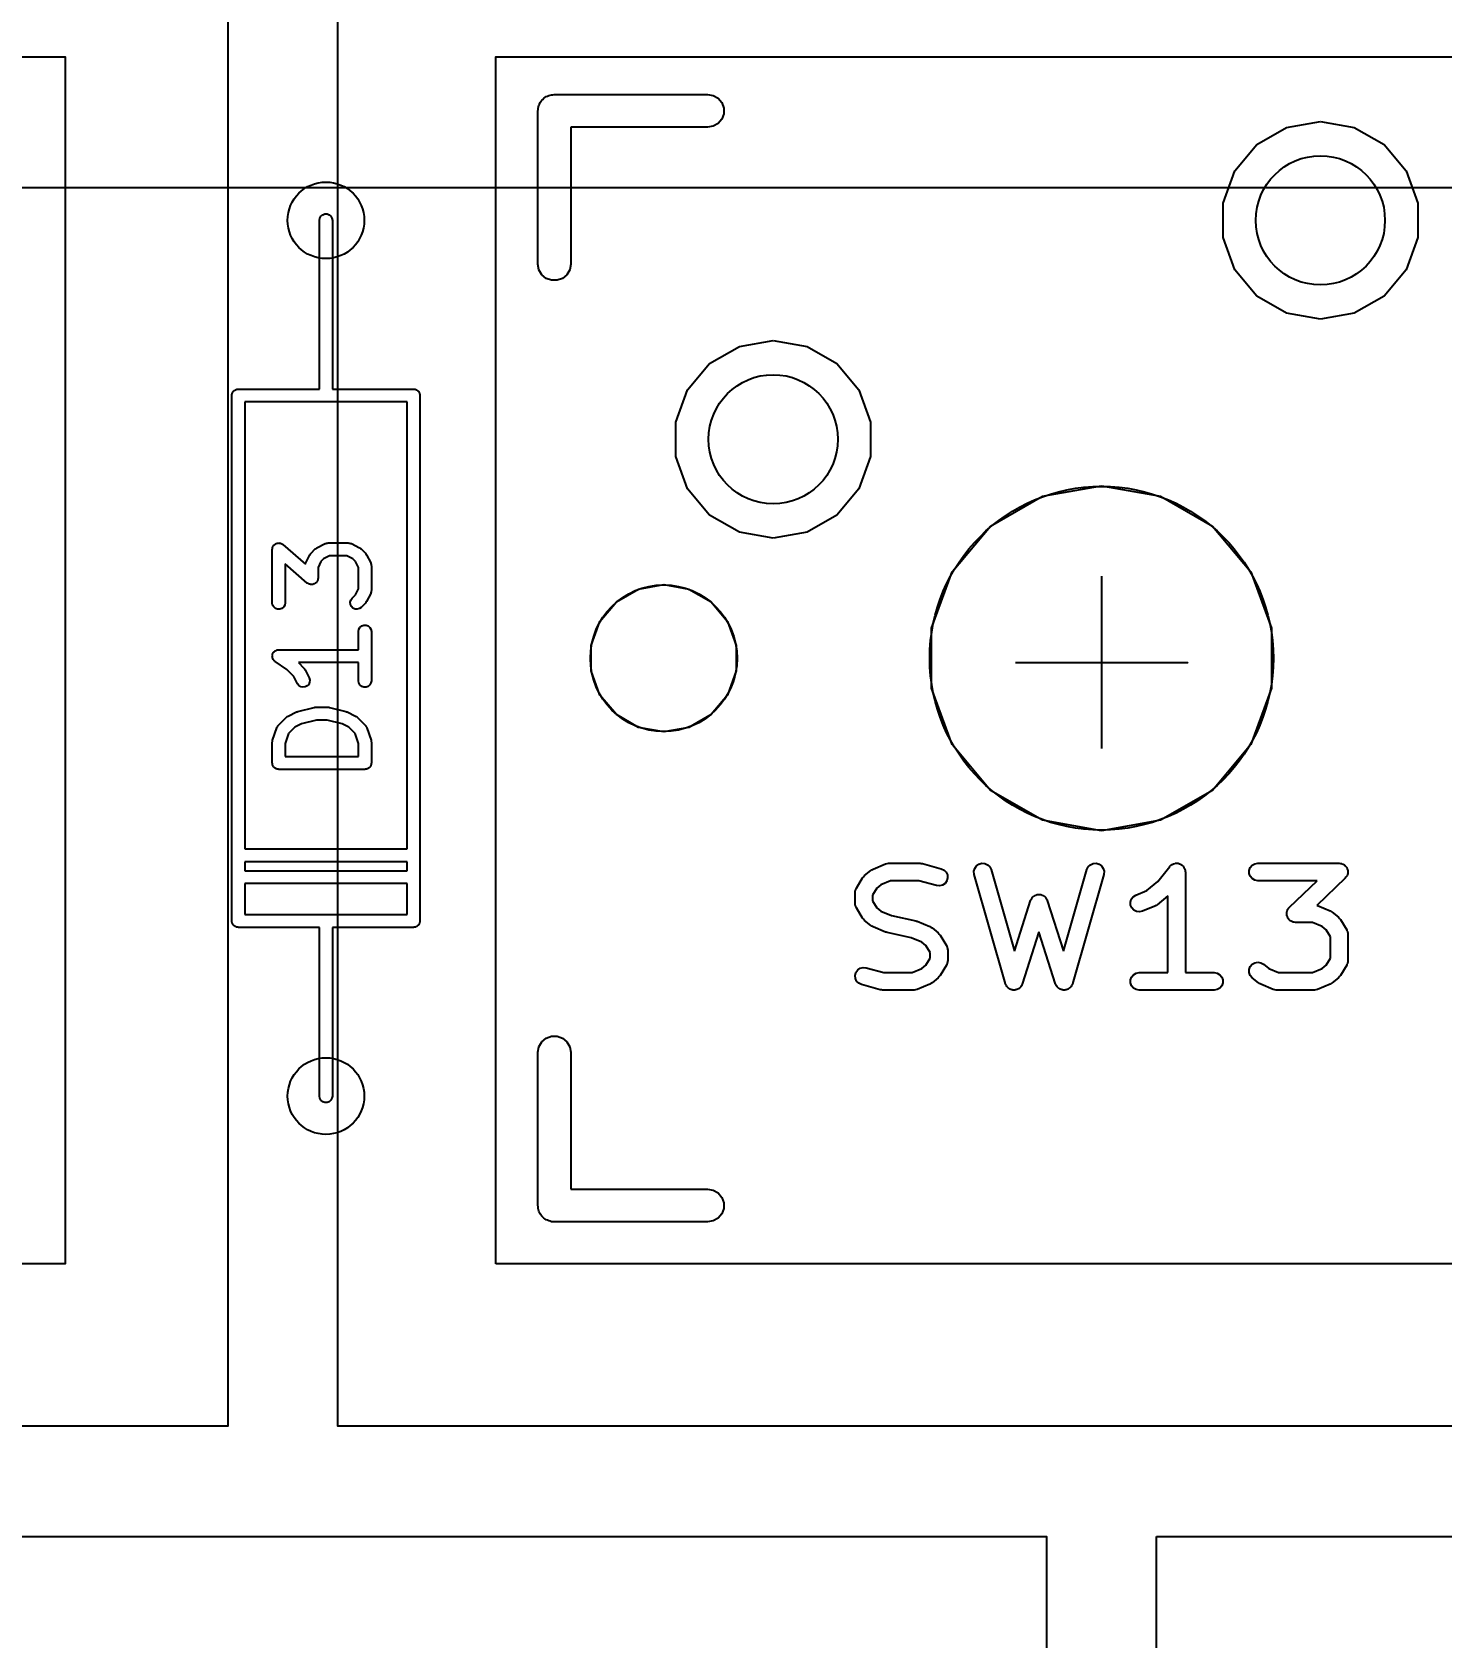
# Model space of a CAD drawing. Header units: millimetres. Extents: x 71 to 299, y 93 to 256.
# Drawn here: x 149.79 to 166.15, y 185.42 to 204.05 of the extents above; entities that cross this region are included whole.
import ezdxf

# ---------------------------------------------------------------- set-up
doc = ezdxf.new("R2010")
doc.units = ezdxf.units.MM
for name, color, linetype in [('BLACK', 7, 'Continuous'), ('PCB', 4, 'Continuous'), ('PCB_参照', 4, 'Continuous'), ('プレート', 6, 'Continuous'), ('物理キー', 7, 'Continuous')]:
    doc.layers.add(name, color=color, linetype=linetype)
doc.layers.add('寸法', color=7, linetype='Continuous', true_color=0xffbdf8)
doc.layers.add('補助線', color=4, linetype='Continuous', transparency=0.6)
doc.styles.get("Standard").update_dxf_attribs({"font": 'arial.ttf', "height": 0.138})
doc.dimstyles.new('JIS-1', dxfattribs={"dimtxt": 2.5, "dimasz": 2.5, "dimexe": 1.25, "dimexo": 0.625, "dimtad": 1, "dimtxsty": 'Standard', "dimblk": 'OPEN', "dimcen": 2.5, "dimadec": 0, "dimazin": 0, "dimtfac": 1, "dimtmove": 0, "dimatfit": 3, "dimldrblk": 'OPEN', "dimfxl": 1, "dimarcsym": 0})

# ---------------------------------------------------------------- blocks, each defined once
blk = doc.blocks.new('PCB詳細')
at = {"layer": 'BLACK'}
for p, q in [((91.6013, -53.4681), (91.6169, -53.4624)), ((91.6169, -53.4624), (91.6336, -53.4624)), ((91.6336, -53.4624), (91.65, -53.4595)), ((91.65, -53.4595), (93.428, -53.4595)), ((93.428, -53.4595), (93.4932, -53.471)), ((91.4595, -53.65), (91.4624, -53.6336)), ((91.4595, -55.428), (91.4595, -53.65)), ((91.4624, -53.6169), (91.4681, -53.6013)), ((91.4624, -53.6336), (91.4624, -53.6169)), ((91.4681, -53.6013), (91.471, -53.5848)), ((91.471, -53.5848), (91.4793, -53.5704)), ((91.4793, -53.5704), (91.485, -53.5547)), ((91.485, -53.5547), (91.4957, -53.542)), ((91.4957, -53.542), (91.5041, -53.5275)), ((91.5041, -53.5275), (91.5168, -53.5168)), ((91.5168, -53.5168), (91.5275, -53.5041)), ((91.5275, -53.5041), (91.542, -53.4957)), ((91.542, -53.4957), (91.5547, -53.485)), ((91.5547, -53.485), (91.5704, -53.4793)), ((91.5704, -53.4793), (91.5848, -53.471)), ((91.5848, -53.471), (91.6013, -53.4681)), ((93.4932, -53.471), (93.5505, -53.5041)), ((93.5505, -53.5041), (93.593, -53.5547)), ((93.593, -53.5547), (93.6156, -53.6169)), ((93.6156, -53.6169), (93.6156, -53.6831)), ((93.4932, -53.829), (93.428, -53.8405)), ((93.5505, -53.7959), (93.4932, -53.829)), ((93.593, -53.7452), (93.5505, -53.7959)), ((93.6156, -53.6831), (93.593, -53.7452)), ((100.148, -53.8418), (100.54, -53.7726)), ((100.54, -53.7726), (100.932, -53.8418)), ((93.428, -53.8405), (91.8405, -53.8405)), ((91.8405, -53.8405), (91.8405, -55.428)), ((99.8025, -54.0411), (100.148, -53.8418)), ((100.932, -53.8418), (101.278, -54.0411)), ((99.5464, -54.3463), (99.8025, -54.0411)), ((101.278, -54.0411), (101.534, -54.3463)), ((99.4101, -54.7208), (99.5464, -54.3463)), ((101.534, -54.3463), (101.67, -54.7208)), ((99.4101, -55.1192), (99.4101, -54.7208)), ((101.67, -54.7208), (101.67, -55.1192)), ((88.925, -54.92), (88.9295, -54.8943)), ((88.925, -56.19), (88.925, -54.92)), ((88.9295, -54.8943), (88.9425, -54.8718)), ((88.9425, -54.8718), (88.9625, -54.855)), ((88.9625, -54.855), (88.987, -54.8461)), ((88.987, -54.8461), (89.013, -54.8461)), ((89.013, -54.8461), (89.0375, -54.855)), ((89.0375, -54.855), (89.0575, -54.8718)), ((89.0575, -54.8718), (89.0705, -54.8943)), ((89.0705, -54.8943), (89.075, -54.92)), ((89.075, -54.92), (89.075, -56.19)), ((99.5464, -55.4937), (99.4101, -55.1192)), ((101.67, -55.1192), (101.534, -55.4937)), ((91.471, -55.4932), (91.4595, -55.428)), ((91.5041, -55.5505), (91.471, -55.4932)), ((91.829, -55.4932), (91.7959, -55.5505)), ((91.8405, -55.428), (91.829, -55.4932)), ((99.8025, -55.7989), (99.5464, -55.4937)), ((101.534, -55.4937), (101.278, -55.7989)), ((91.5547, -55.593), (91.5041, -55.5505)), ((91.6169, -55.6156), (91.5547, -55.593)), ((91.6831, -55.6156), (91.6169, -55.6156)), ((91.7452, -55.593), (91.6831, -55.6156)), ((91.7959, -55.5505), (91.7452, -55.593)), ((100.148, -55.9982), (99.8025, -55.7989)), ((101.278, -55.7989), (100.932, -55.9982)), ((100.54, -56.0674), (100.148, -55.9982)), ((100.932, -55.9982), (100.54, -56.0674)), ((88.925, -56.877), (88.925, -56.19)), ((89.075, -56.19), (89.075, -56.877)), ((93.4525, -56.5811), (93.7976, -56.3818)), ((93.7976, -56.3818), (94.19, -56.3126)), ((94.19, -56.3126), (94.5824, -56.3818)), ((94.5824, -56.3818), (94.9275, -56.5811)), ((93.1964, -56.8863), (93.4525, -56.5811)), ((94.9275, -56.5811), (95.1836, -56.8863)), ((87.909, -56.952), (87.9101, -56.9455)), ((87.909, -63.048), (87.909, -56.952)), ((87.9101, -56.939), (87.9124, -56.9328)), ((87.9101, -56.9455), (87.9101, -56.939)), ((87.9124, -56.9328), (87.9135, -56.9263)), ((87.9135, -56.9263), (87.9168, -56.9207)), ((87.9168, -56.9207), (87.919, -56.9145)), ((87.919, -56.9145), (87.9233, -56.9095)), ((87.9233, -56.9095), (87.9265, -56.9038)), ((87.9265, -56.9038), (87.9316, -56.8996)), ((87.9316, -56.8996), (87.9358, -56.8945)), ((87.9358, -56.8945), (87.9415, -56.8913)), ((87.9415, -56.8913), (87.9465, -56.887)), ((87.9465, -56.887), (87.9527, -56.8848)), ((87.9527, -56.8848), (87.9583, -56.8815)), ((87.9583, -56.8815), (87.9648, -56.8804)), ((87.9648, -56.8804), (87.971, -56.8781)), ((87.971, -56.8781), (87.9775, -56.8781)), ((87.9775, -56.8781), (87.984, -56.877)), ((87.984, -56.877), (88.925, -56.877)), ((89.075, -56.877), (90.016, -56.877)), ((90.016, -56.877), (90.0225, -56.8781)), ((90.0225, -56.8781), (90.029, -56.8781)), ((90.029, -56.8781), (90.0352, -56.8804)), ((90.0352, -56.8804), (90.0417, -56.8815)), ((90.0417, -56.8815), (90.0473, -56.8848)), ((90.0473, -56.8848), (90.0535, -56.887)), ((90.0535, -56.887), (90.0585, -56.8913)), ((90.0585, -56.8913), (90.0642, -56.8945)), ((90.0642, -56.8945), (90.0684, -56.8996)), ((90.0684, -56.8996), (90.0735, -56.9038)), ((90.0735, -56.9038), (90.0767, -56.9095)), ((90.0767, -56.9095), (90.081, -56.9145)), ((90.081, -56.9145), (90.0832, -56.9207)), ((90.0832, -56.9207), (90.0865, -56.9263)), ((90.0865, -56.9263), (90.0876, -56.9328)), ((90.0876, -56.9328), (90.0899, -56.939)), ((90.0899, -56.939), (90.0899, -56.9455)), ((90.0899, -56.9455), (90.091, -56.952)), ((90.091, -56.952), (90.091, -63.048)), ((93.0601, -57.2608), (93.1964, -56.8863)), ((95.1836, -56.8863), (95.3199, -57.2608)), ((89, -57.027), (88.059, -57.027)), ((88.059, -57.027), (88.059, -62.211)), ((89.941, -57.027), (89, -57.027)), ((89.941, -62.211), (89.941, -57.027)), ((93.0601, -57.6592), (93.0601, -57.2608)), ((95.3199, -57.2608), (95.3199, -57.6592)), ((93.1964, -58.0337), (93.0601, -57.6592)), ((95.3199, -57.6592), (95.1836, -58.0337)), ((93.4525, -58.3389), (93.1964, -58.0337)), ((95.1836, -58.0337), (94.9275, -58.3389)), ((96.7134, -58.4667), (97.3154, -58.1192)), ((97.3154, -58.1192), (98, -57.9985)), ((98, -57.9985), (98.6846, -58.1192)), ((98.6846, -58.1192), (99.2865, -58.4667)), ((93.7976, -58.5382), (93.4525, -58.3389)), ((94.9275, -58.3389), (94.5824, -58.5382)), ((96.2666, -58.9992), (96.7134, -58.4667)), ((99.2865, -58.4667), (99.7334, -58.9992)), ((88.4005, -58.6852), (88.4054, -58.6797)), ((88.4054, -58.6797), (88.4104, -58.6769)), ((88.4104, -58.6769), (88.4149, -58.6731)), ((88.4149, -58.6731), (88.4218, -58.6706)), ((88.4218, -58.6706), (88.4282, -58.6671)), ((88.4282, -58.6671), (88.4339, -58.6662)), ((88.4339, -58.6662), (88.4394, -58.6642)), ((88.4394, -58.6642), (88.4467, -58.6642)), ((88.4467, -58.6642), (88.4539, -58.6631)), ((88.4539, -58.6631), (88.4596, -58.6642)), ((88.4596, -58.6642), (88.4654, -58.6642)), ((88.4654, -58.6642), (88.4723, -58.6667)), ((88.4723, -58.6667), (88.4795, -58.6682)), ((88.4795, -58.6682), (88.4844, -58.6712)), ((88.4844, -58.6712), (88.4899, -58.6731)), ((88.4899, -58.6731), (88.4955, -58.6779)), ((88.4955, -58.6779), (88.5018, -58.6817)), ((88.5018, -58.6817), (88.7618, -58.9091)), ((88.895, -58.7186), (88.9903, -58.671)), ((88.9903, -58.671), (88.9944, -58.6698)), ((88.9944, -58.6698), (88.9982, -58.6676)), ((88.9982, -58.6676), (89.0068, -58.6661)), ((89.0068, -58.6661), (89.0152, -58.6636)), ((89.0152, -58.6636), (89.0196, -58.6638)), ((89.0196, -58.6638), (89.0238, -58.6631)), ((89.0238, -58.6631), (89.2619, -58.6631)), ((89.2619, -58.6631), (89.2662, -58.6638)), ((89.2662, -58.6638), (89.2705, -58.6636)), ((89.2705, -58.6636), (89.2789, -58.6661)), ((89.2789, -58.6661), (89.2876, -58.6676)), ((89.2876, -58.6676), (89.2913, -58.6698)), ((89.2913, -58.6698), (89.2954, -58.671)), ((89.2954, -58.671), (89.3907, -58.7186)), ((94.19, -58.6074), (93.7976, -58.5382)), ((94.5824, -58.5382), (94.19, -58.6074)), ((88.3774, -58.7381), (88.3787, -58.7309)), ((88.3774, -59.3571), (88.3774, -58.7381)), ((88.3787, -58.7309), (88.3788, -58.7235)), ((88.3788, -58.7235), (88.3809, -58.7181)), ((88.3809, -58.7181), (88.3819, -58.7124)), ((88.3819, -58.7124), (88.3856, -58.7061)), ((88.3856, -58.7061), (88.3882, -58.6993)), ((88.3882, -58.6993), (88.392, -58.6949)), ((88.392, -58.6949), (88.3949, -58.6899)), ((88.3949, -58.6899), (88.4005, -58.6852)), ((88.7663, -58.895), (88.8139, -58.7998)), ((88.8139, -58.7998), (88.821, -58.7901)), ((88.821, -58.7901), (88.8279, -58.7803)), ((88.8279, -58.7803), (88.8755, -58.7327)), ((88.8755, -58.7327), (88.8854, -58.7258)), ((88.8854, -58.7258), (88.895, -58.7186)), ((88.973, -58.8474), (88.9426, -58.8778)), ((89.0415, -58.8131), (88.973, -58.8474)), ((89.2442, -58.8131), (89.0415, -58.8131)), ((89.3127, -58.8474), (89.2442, -58.8131)), ((89.3431, -58.8778), (89.3127, -58.8474)), ((89.3907, -58.7186), (89.4003, -58.7258)), ((89.4003, -58.7258), (89.4102, -58.7327)), ((89.4102, -58.7327), (89.4578, -58.7803)), ((89.4578, -58.7803), (89.4647, -58.7901)), ((89.4647, -58.7901), (89.4718, -58.7998)), ((89.4718, -58.7998), (89.5195, -58.895)), ((88.7839, -59.1279), (88.5274, -58.9034)), ((88.5274, -58.9034), (88.5274, -59.3571)), ((88.7618, -58.9091), (88.7629, -58.9029)), ((88.7629, -58.9029), (88.765, -58.8992)), ((88.765, -58.8992), (88.7663, -58.895)), ((88.9426, -58.8778), (88.9083, -58.9463)), ((88.9083, -58.9463), (88.9083, -59.0714)), ((89.3774, -58.9463), (89.3431, -58.8778)), ((89.3774, -59.1966), (89.3774, -58.9463)), ((89.5195, -58.895), (89.5207, -58.8992)), ((89.5207, -58.8992), (89.5229, -58.9029)), ((89.5229, -58.9029), (89.5244, -58.9116)), ((89.5244, -58.9116), (89.5269, -58.92)), ((89.5269, -58.92), (89.5266, -58.9243)), ((89.5266, -58.9243), (89.5274, -58.9286)), ((89.5274, -58.9286), (89.5274, -59.2143)), ((96.0289, -59.6524), (96.2666, -58.9992)), ((99.7334, -58.9992), (99.9711, -59.6524)), ((88.7902, -59.1317), (88.7839, -59.1279)), ((88.7958, -59.1364), (88.7902, -59.1317)), ((88.8013, -59.1384), (88.7958, -59.1364)), ((88.8062, -59.1414), (88.8013, -59.1384)), ((88.8134, -59.1428), (88.8062, -59.1414)), ((88.8203, -59.1453), (88.8134, -59.1428)), ((88.8261, -59.1453), (88.8203, -59.1453)), ((88.8318, -59.1464), (88.8261, -59.1453)), ((88.839, -59.1453), (88.8318, -59.1464)), ((88.8464, -59.1453), (88.839, -59.1453)), ((88.8518, -59.1433), (88.8464, -59.1453)), ((88.8575, -59.1424), (88.8518, -59.1433)), ((88.8639, -59.1389), (88.8575, -59.1424)), ((88.8708, -59.1364), (88.8639, -59.1389)), ((88.8753, -59.1327), (88.8708, -59.1364)), ((88.8803, -59.1299), (88.8753, -59.1327)), ((88.8852, -59.1243), (88.8803, -59.1299)), ((88.8908, -59.1196), (88.8852, -59.1243)), ((88.8937, -59.1146), (88.8908, -59.1196)), ((88.8975, -59.1103), (88.8937, -59.1146)), ((88.9001, -59.1034), (88.8975, -59.1103)), ((88.9038, -59.0971), (88.9001, -59.1034)), ((88.9048, -59.0914), (88.9038, -59.0971)), ((88.9069, -59.086), (88.9048, -59.0914)), ((88.9071, -59.0786), (88.9069, -59.086)), ((88.9083, -59.0714), (88.9071, -59.0786)), ((89.3431, -59.2651), (89.3774, -59.1966)), ((89.5229, -59.2399), (89.5207, -59.2437)), ((89.5244, -59.2313), (89.5229, -59.2399)), ((89.5269, -59.2229), (89.5244, -59.2313)), ((89.5274, -59.2143), (89.5266, -59.2185)), ((89.5266, -59.2185), (89.5269, -59.2229)), ((92.371, -59.3457), (92.6279, -59.1974)), ((92.6279, -59.1974), (92.92, -59.1458)), ((92.92, -59.1458), (93.2121, -59.1974)), ((93.2121, -59.1974), (93.469, -59.3457)), ((88.3819, -59.3828), (88.3774, -59.3571)), ((88.3949, -59.4054), (88.3819, -59.3828)), ((88.4149, -59.4221), (88.3949, -59.4054)), ((88.4394, -59.431), (88.4149, -59.4221)), ((88.4899, -59.4221), (88.4654, -59.431)), ((88.5098, -59.4054), (88.4899, -59.4221)), ((88.5229, -59.3828), (88.5098, -59.4054)), ((88.5274, -59.3571), (88.5229, -59.3828)), ((89.2824, -59.3506), (89.2892, -59.3254)), ((89.2847, -59.3766), (89.2824, -59.3506)), ((89.2957, -59.4002), (89.2847, -59.3766)), ((89.2892, -59.3254), (89.3041, -59.3041)), ((89.3141, -59.4186), (89.2957, -59.4002)), ((89.3041, -59.3041), (89.3431, -59.2651)), ((89.3377, -59.4296), (89.3141, -59.4186)), ((89.3888, -59.4251), (89.3637, -59.4319)), ((89.4102, -59.4102), (89.3888, -59.4251)), ((89.4578, -59.3626), (89.4102, -59.4102)), ((89.4647, -59.3527), (89.4578, -59.3626)), ((89.4718, -59.3431), (89.4647, -59.3527)), ((89.5195, -59.2478), (89.4718, -59.3431)), ((89.5207, -59.2437), (89.5195, -59.2478)), ((92.1803, -59.5729), (92.371, -59.3457)), ((93.469, -59.3457), (93.6597, -59.5729)), ((88.4654, -59.431), (88.4394, -59.431)), ((89.3637, -59.4319), (89.3377, -59.4296)), ((92.0788, -59.8517), (92.1803, -59.5729)), ((93.6597, -59.5729), (93.7612, -59.8517)), ((89.3774, -59.6905), (89.3819, -59.6648)), ((89.3774, -59.9012), (89.3774, -59.6905)), ((89.3819, -59.6648), (89.3949, -59.6423)), ((89.3949, -59.6423), (89.4149, -59.6255)), ((89.4149, -59.6255), (89.4394, -59.6166)), ((89.4394, -59.6166), (89.4654, -59.6166)), ((89.4654, -59.6166), (89.4899, -59.6255)), ((89.4899, -59.6255), (89.5098, -59.6423)), ((89.5098, -59.6423), (89.5229, -59.6648)), ((89.5229, -59.6648), (89.5274, -59.6905)), ((89.5274, -59.6905), (89.5274, -60.2619)), ((96.0289, -60.3476), (96.0289, -59.6524)), ((99.9711, -59.6524), (99.9711, -60.3476)), ((88.3775, -59.9714), (88.3785, -59.9673)), ((88.3785, -59.9803), (88.3775, -59.9714)), ((88.3785, -59.9632), (88.3816, -59.9548)), ((88.3785, -59.9673), (88.3785, -59.9632)), ((88.3785, -59.9892), (88.3785, -59.9803)), ((88.3816, -59.9548), (88.3837, -59.9461)), ((88.3837, -59.9461), (88.386, -59.9426)), ((88.386, -59.9426), (88.3874, -59.9387)), ((88.3874, -59.9387), (88.3932, -59.9318)), ((88.3932, -59.9318), (88.3981, -59.9244)), ((88.3981, -59.9244), (88.4015, -59.9219)), ((88.4015, -59.9219), (88.4042, -59.9187)), ((88.4042, -59.9187), (88.4119, -59.9143)), ((88.4119, -59.9143), (88.4191, -59.909)), ((88.4191, -59.909), (88.4231, -59.9078)), ((88.4231, -59.9078), (88.4267, -59.9057)), ((88.4267, -59.9057), (88.4355, -59.9042)), ((88.4355, -59.9042), (88.4441, -59.9016)), ((88.4441, -59.9016), (88.4483, -59.9019)), ((88.4483, -59.9019), (88.4524, -59.9012)), ((88.4524, -59.9012), (89.3774, -59.9012)), ((92.0788, -60.1483), (92.0788, -59.8517)), ((93.7612, -59.8517), (93.7612, -60.1483)), ((88.3799, -59.9931), (88.3785, -59.9892)), ((88.3804, -59.9973), (88.3799, -59.9931)), ((88.3844, -60.0053), (88.3804, -59.9973)), ((88.3874, -60.0137), (88.3844, -60.0053)), ((88.3901, -60.0169), (88.3874, -60.0137)), ((88.3919, -60.0206), (88.3901, -60.0169)), ((88.3984, -60.0268), (88.3919, -60.0206)), ((88.4042, -60.0336), (88.3984, -60.0268)), ((88.4078, -60.0357), (88.4042, -60.0336)), ((88.4108, -60.0386), (88.4078, -60.0357)), ((88.5475, -60.1297), (88.4108, -60.0386)), ((88.6288, -60.2111), (88.5475, -60.1297)), ((89.3774, -60.0512), (88.6811, -60.0512)), ((88.6811, -60.0512), (88.7435, -60.1136)), ((88.7435, -60.1136), (88.7504, -60.1235)), ((88.7504, -60.1235), (88.7576, -60.1331)), ((88.7576, -60.1331), (88.8052, -60.2284)), ((89.3774, -60.2619), (89.3774, -60.0512)), ((92.1803, -60.4271), (92.0788, -60.1483)), ((93.7612, -60.1483), (93.6597, -60.4271)), ((88.671, -60.2954), (88.6288, -60.2111)), ((88.6865, -60.3164), (88.671, -60.2954)), ((88.7083, -60.3307), (88.6865, -60.3164)), ((88.7336, -60.3368), (88.7083, -60.3307)), ((88.7595, -60.3338), (88.7336, -60.3368)), ((88.7828, -60.3221), (88.7595, -60.3338)), ((88.8007, -60.3032), (88.7828, -60.3221)), ((88.811, -60.2793), (88.8007, -60.3032)), ((88.8052, -60.2284), (88.8126, -60.2533)), ((88.8126, -60.2533), (88.811, -60.2793)), ((89.3819, -60.2876), (89.3774, -60.2619)), ((89.3949, -60.3101), (89.3819, -60.2876)), ((89.4149, -60.3269), (89.3949, -60.3101)), ((89.4394, -60.3358), (89.4149, -60.3269)), ((89.4654, -60.3358), (89.4394, -60.3358)), ((89.4899, -60.3269), (89.4654, -60.3358)), ((89.5098, -60.3101), (89.4899, -60.3269)), ((89.5229, -60.2876), (89.5098, -60.3101)), ((89.5274, -60.2619), (89.5229, -60.2876)), ((96.2666, -61.0008), (96.0289, -60.3476)), ((99.9711, -60.3476), (99.7334, -61.0008)), ((92.371, -60.6543), (92.1803, -60.4271)), ((93.6597, -60.4271), (93.469, -60.6543)), ((88.447, -60.7803), (88.5422, -60.6851)), ((88.5422, -60.6851), (88.552, -60.6782)), ((88.552, -60.6782), (88.5617, -60.671)), ((88.5617, -60.671), (88.6569, -60.6234)), ((88.6569, -60.6234), (88.6648, -60.6211)), ((88.6648, -60.6211), (88.6723, -60.6177)), ((88.6723, -60.6177), (88.8628, -60.5701)), ((88.8902, -60.7179), (88.7167, -60.7612)), ((88.8628, -60.5701), (88.8719, -60.5694)), ((88.8719, -60.5694), (88.881, -60.5679)), ((88.881, -60.5679), (89.0238, -60.5679)), ((89.0146, -60.7179), (88.8902, -60.7179)), ((89.1881, -60.7612), (89.0146, -60.7179)), ((89.0238, -60.5679), (89.0328, -60.5694)), ((89.0328, -60.5694), (89.042, -60.5701)), ((89.042, -60.5701), (89.2325, -60.6177)), ((89.2325, -60.6177), (89.24, -60.6211)), ((89.24, -60.6211), (89.2478, -60.6234)), ((89.2478, -60.6234), (89.3431, -60.671)), ((89.3431, -60.671), (89.3527, -60.6782)), ((89.3527, -60.6782), (89.3626, -60.6851)), ((89.3626, -60.6851), (89.4578, -60.7803)), ((92.6279, -60.8026), (92.371, -60.6543)), ((93.469, -60.6543), (93.2121, -60.8026)), ((88.3812, -60.9525), (88.4288, -60.8096)), ((88.4288, -60.8096), (88.4309, -60.8058)), ((88.4309, -60.8058), (88.432, -60.8016)), ((88.432, -60.8016), (88.4371, -60.7944)), ((88.4371, -60.7944), (88.4413, -60.7867)), ((88.4413, -60.7867), (88.4445, -60.7838)), ((88.4445, -60.7838), (88.447, -60.7803)), ((88.5656, -60.8738), (88.5274, -60.9884)), ((88.6397, -60.7997), (88.5656, -60.8738)), ((88.7167, -60.7612), (88.6397, -60.7997)), ((89.2651, -60.7997), (89.1881, -60.7612)), ((89.3392, -60.8738), (89.2651, -60.7997)), ((89.3774, -60.9884), (89.3392, -60.8738)), ((89.4578, -60.7803), (89.4603, -60.7838)), ((89.4603, -60.7838), (89.4635, -60.7867)), ((89.4635, -60.7867), (89.4677, -60.7944)), ((89.4677, -60.7944), (89.4727, -60.8016)), ((89.4727, -60.8016), (89.4739, -60.8058)), ((89.4739, -60.8058), (89.4759, -60.8096)), ((89.4759, -60.8096), (89.5235, -60.9525)), ((92.92, -60.8541), (92.6279, -60.8026)), ((93.2121, -60.8026), (92.92, -60.8541)), ((88.3774, -60.9762), (88.3795, -60.9643)), ((88.3774, -61.2143), (88.3774, -60.9762)), ((88.3795, -60.9643), (88.3812, -60.9525)), ((88.5274, -60.9884), (88.5274, -61.1393)), ((89.3774, -61.1393), (89.3774, -60.9884)), ((89.5235, -60.9525), (89.5253, -60.9643)), ((89.5253, -60.9643), (89.5274, -60.9762)), ((89.5274, -60.9762), (89.5274, -61.2143)), ((96.7134, -61.5332), (96.2666, -61.0008)), ((99.7334, -61.0008), (99.2865, -61.5332)), ((88.3785, -61.2207), (88.3774, -61.2143)), ((88.3785, -61.2273), (88.3785, -61.2207)), ((88.3808, -61.2335), (88.3785, -61.2273)), ((88.3819, -61.2399), (88.3808, -61.2335)), ((88.3852, -61.2456), (88.3819, -61.2399)), ((88.3874, -61.2518), (88.3852, -61.2456)), ((88.3916, -61.2568), (88.3874, -61.2518)), ((88.3949, -61.2625), (88.3916, -61.2568)), ((88.4, -61.2667), (88.3949, -61.2625)), ((88.4042, -61.2717), (88.4, -61.2667)), ((88.4099, -61.275), (88.4042, -61.2717)), ((88.4149, -61.2792), (88.4099, -61.275)), ((88.421, -61.2815), (88.4149, -61.2792)), ((88.4267, -61.2848), (88.421, -61.2815)), ((88.4332, -61.2859), (88.4267, -61.2848)), ((88.4394, -61.2881), (88.4332, -61.2859)), ((88.4459, -61.2881), (88.4394, -61.2881)), ((88.4524, -61.2893), (88.4459, -61.2881)), ((89.4524, -61.2893), (88.4524, -61.2893)), ((88.5274, -61.1393), (89.3774, -61.1393)), ((89.4588, -61.2881), (89.4524, -61.2893)), ((89.4654, -61.2881), (89.4588, -61.2881)), ((89.4716, -61.2859), (89.4654, -61.2881)), ((89.478, -61.2848), (89.4716, -61.2859)), ((89.4837, -61.2815), (89.478, -61.2848)), ((89.4899, -61.2792), (89.4837, -61.2815)), ((89.4949, -61.275), (89.4899, -61.2792)), ((89.5006, -61.2717), (89.4949, -61.275)), ((89.5048, -61.2667), (89.5006, -61.2717)), ((89.5098, -61.2625), (89.5048, -61.2667)), ((89.5131, -61.2568), (89.5098, -61.2625)), ((89.5173, -61.2518), (89.5131, -61.2568)), ((89.5196, -61.2456), (89.5173, -61.2518)), ((89.5229, -61.2399), (89.5196, -61.2456)), ((89.524, -61.2335), (89.5229, -61.2399)), ((89.5262, -61.2273), (89.524, -61.2335)), ((89.5274, -61.2143), (89.5262, -61.2207)), ((89.5262, -61.2207), (89.5262, -61.2273)), ((97.3154, -61.8808), (96.7134, -61.5332)), ((99.2865, -61.5332), (98.6846, -61.8808)), ((98, -62.0015), (97.3154, -61.8808)), ((98.6846, -61.8808), (98, -62.0015)), ((88.059, -62.211), (89.941, -62.211)), ((88.059, -62.361), (88.059, -62.465)), ((89.941, -62.361), (88.059, -62.361)), ((89.941, -62.465), (89.941, -62.361)), ((95.3484, -62.4462), (95.4935, -62.3857)), ((95.4935, -62.3857), (95.4958, -62.3852)), ((95.4958, -62.3852), (95.4978, -62.3841)), ((95.4978, -62.3841), (95.5129, -62.3814)), ((95.5129, -62.3814), (95.5279, -62.378)), ((95.5279, -62.378), (95.5303, -62.3783)), ((95.5303, -62.3783), (95.5326, -62.3779)), ((95.5326, -62.3779), (95.8954, -62.3779)), ((95.8954, -62.3779), (95.909, -62.3803)), ((95.909, -62.3803), (95.9226, -62.3816)), ((95.9226, -62.3816), (96.1403, -62.4421)), ((96.5481, -62.4089), (96.5767, -62.3882)), ((96.5767, -62.3882), (96.6106, -62.3785)), ((96.6106, -62.3785), (96.6458, -62.381)), ((96.6458, -62.381), (96.678, -62.3953)), ((96.678, -62.3953), (96.7034, -62.4199)), ((97.8452, -62.4199), (97.8705, -62.3953)), ((97.8705, -62.3953), (97.9028, -62.381)), ((97.9028, -62.381), (97.938, -62.3785)), ((97.938, -62.3785), (97.9719, -62.3882)), ((97.9719, -62.3882), (98.0004, -62.4089)), ((98.793, -62.4142), (98.8056, -62.4036)), ((98.8056, -62.4036), (98.818, -62.3927)), ((98.818, -62.3927), (98.8191, -62.3923)), ((98.8191, -62.3923), (98.8201, -62.3915)), ((98.8201, -62.3915), (98.8355, -62.3859)), ((98.8355, -62.3859), (98.8509, -62.3799)), ((98.8509, -62.3799), (98.8521, -62.3799)), ((98.8521, -62.3799), (98.8532, -62.3795)), ((98.8532, -62.3795), (98.8696, -62.3795)), ((98.8696, -62.3795), (98.8862, -62.3791)), ((98.8862, -62.3791), (98.8873, -62.3795)), ((98.8873, -62.3795), (98.8885, -62.3795)), ((98.8885, -62.3795), (98.904, -62.3851)), ((98.904, -62.3851), (98.9196, -62.3904)), ((98.9196, -62.3904), (98.9205, -62.3911)), ((98.9205, -62.3911), (98.9217, -62.3915)), ((98.9217, -62.3915), (98.9343, -62.4021)), ((98.9343, -62.4021), (98.9471, -62.4124)), ((99.7263, -62.4287), (99.749, -62.4017)), ((99.749, -62.4017), (99.7795, -62.3841)), ((99.7795, -62.3841), (99.8143, -62.3779)), ((99.8143, -62.3779), (100.758, -62.3779)), ((100.758, -62.3779), (100.772, -62.3804)), ((100.772, -62.3804), (100.786, -62.3821)), ((100.786, -62.3821), (100.789, -62.3835)), ((100.789, -62.3835), (100.792, -62.3841)), ((100.792, -62.3841), (100.805, -62.3913)), ((100.805, -62.3913), (100.818, -62.3977)), ((100.818, -62.3977), (100.82, -62.4001)), ((100.82, -62.4001), (100.823, -62.4017)), ((100.823, -62.4017), (100.832, -62.4128)), ((88.059, -62.465), (89.941, -62.465)), ((95.1552, -62.6692), (95.2277, -62.5482)), ((95.2277, -62.5482), (95.2388, -62.5354)), ((95.2388, -62.5354), (95.2498, -62.5224)), ((95.2498, -62.5224), (95.3224, -62.4619)), ((95.3224, -62.4619), (95.3356, -62.4544)), ((95.3356, -62.4544), (95.3484, -62.4462)), ((95.5529, -62.5811), (95.4407, -62.6279)), ((95.8816, -62.5811), (95.5529, -62.5811)), ((96.0859, -62.6379), (95.8816, -62.5811)), ((96.1403, -62.4421), (96.1722, -62.4573)), ((96.1722, -62.4573), (96.1969, -62.4825)), ((96.2048, -62.5838), (96.1843, -62.6125)), ((96.1969, -62.4825), (96.2115, -62.5146)), ((96.2143, -62.5498), (96.2048, -62.5838)), ((96.2115, -62.5146), (96.2143, -62.5498)), ((96.5198, -62.4723), (96.5284, -62.4381)), ((96.5235, -62.5074), (96.5198, -62.4723)), ((96.8863, -63.7774), (96.5235, -62.5074)), ((96.5284, -62.4381), (96.5481, -62.4089)), ((96.7034, -62.4199), (96.7188, -62.4516)), ((96.7188, -62.4516), (96.9895, -63.399)), ((97.5591, -63.399), (97.8297, -62.4516)), ((98.0251, -62.5074), (97.6623, -63.7774)), ((97.8297, -62.4516), (97.8452, -62.4199)), ((98.0004, -62.4089), (98.0202, -62.4381)), ((98.0202, -62.4381), (98.0288, -62.4723)), ((98.0288, -62.4723), (98.0251, -62.5074)), ((98.5273, -62.694), (98.6528, -62.5895)), ((98.6528, -62.5895), (98.7915, -62.4161)), ((98.7915, -62.4161), (98.7924, -62.4153)), ((98.7924, -62.4153), (98.793, -62.4142)), ((98.9471, -62.4124), (98.9478, -62.4134)), ((98.9478, -62.4134), (98.9487, -62.4142)), ((98.9487, -62.4142), (98.9569, -62.4285)), ((98.9569, -62.4285), (98.9655, -62.4426)), ((98.9655, -62.4426), (98.9657, -62.4437)), ((98.9657, -62.4437), (98.9663, -62.4448)), ((98.9663, -62.4448), (98.9692, -62.461)), ((98.9692, -62.461), (98.9724, -62.4771)), ((98.9724, -62.4771), (98.9722, -62.4783)), ((98.9722, -62.4783), (98.9725, -62.4795)), ((98.9725, -62.4795), (98.9725, -63.6479)), ((99.7142, -62.4619), (99.7263, -62.4287)), ((99.7142, -62.4972), (99.7142, -62.4619)), ((99.7263, -62.5303), (99.7142, -62.4972)), ((99.749, -62.5574), (99.7263, -62.5303)), ((99.7795, -62.575), (99.749, -62.5574)), ((99.8143, -62.5811), (99.7795, -62.575)), ((100.504, -62.5811), (99.8143, -62.5811)), ((100.18, -62.8898), (100.504, -62.5811)), ((100.828, -62.5531), (100.498, -62.8671)), ((100.836, -62.5414), (100.828, -62.5531)), ((100.832, -62.4128), (100.842, -62.4233)), ((100.846, -62.5303), (100.836, -62.5414)), ((100.842, -62.4233), (100.844, -62.4263)), ((100.844, -62.4263), (100.846, -62.4287)), ((100.846, -62.4287), (100.851, -62.4423)), ((100.847, -62.5273), (100.846, -62.5303)), ((100.849, -62.5247), (100.847, -62.5273)), ((100.853, -62.5108), (100.849, -62.5247)), ((100.851, -62.4423), (100.856, -62.4556)), ((100.858, -62.4972), (100.853, -62.5108)), ((100.856, -62.4556), (100.857, -62.4588)), ((100.857, -62.4588), (100.858, -62.4619)), ((100.858, -62.4619), (100.858, -62.4764)), ((100.858, -62.4764), (100.859, -62.4908)), ((100.859, -62.4908), (100.858, -62.4939)), ((100.858, -62.4939), (100.858, -62.4972)), ((89.941, -62.615), (88.059, -62.615)), ((88.059, -62.615), (88.059, -62.973)), ((89.941, -62.973), (89.941, -62.615)), ((95.1407, -62.7214), (95.1424, -62.7118)), ((95.1407, -62.8424), (95.1407, -62.7214)), ((95.1424, -62.7118), (95.1425, -62.7021)), ((95.1425, -62.7021), (95.1454, -62.6946)), ((95.1454, -62.6946), (95.1468, -62.6867)), ((95.1468, -62.6867), (95.1517, -62.6782)), ((95.1517, -62.6782), (95.1552, -62.6692)), ((95.3931, -62.6675), (95.3439, -62.7496)), ((95.3439, -62.7496), (95.3439, -62.8142)), ((95.4407, -62.6279), (95.3931, -62.6675)), ((96.1211, -62.6413), (96.0859, -62.6379)), ((96.1552, -62.6325), (96.1211, -62.6413)), ((96.1843, -62.6125), (96.1552, -62.6325)), ((97.1876, -62.7923), (97.1939, -62.7802)), ((97.1939, -62.7802), (97.1969, -62.7775)), ((97.1969, -62.7775), (97.1991, -62.7741)), ((97.1991, -62.7741), (97.2099, -62.7657)), ((97.2099, -62.7657), (97.2201, -62.7565)), ((97.2201, -62.7565), (97.2238, -62.7549)), ((97.2238, -62.7549), (97.227, -62.7525)), ((97.227, -62.7525), (97.24, -62.7483)), ((97.24, -62.7483), (97.2527, -62.7431)), ((97.2527, -62.7431), (97.2568, -62.7429)), ((97.2568, -62.7429), (97.2606, -62.7417)), ((97.2606, -62.7417), (97.2743, -62.7422)), ((97.2743, -62.7422), (97.288, -62.7417)), ((97.288, -62.7417), (97.2918, -62.7429)), ((97.2918, -62.7429), (97.2959, -62.7431)), ((97.2959, -62.7431), (97.3085, -62.7483)), ((97.3085, -62.7483), (97.3216, -62.7525)), ((97.3216, -62.7525), (97.3248, -62.7549)), ((97.3248, -62.7549), (97.3285, -62.7565)), ((97.3285, -62.7565), (97.3387, -62.7657)), ((97.3387, -62.7657), (97.3495, -62.7741)), ((97.3495, -62.7741), (97.3516, -62.7775)), ((97.3516, -62.7775), (97.3546, -62.7802)), ((97.3546, -62.7802), (97.361, -62.7923)), ((98.3452, -62.7957), (98.3666, -62.7676)), ((98.3666, -62.7676), (98.3964, -62.7486)), ((98.3964, -62.7486), (98.5273, -62.694)), ((98.7693, -62.7569), (98.6456, -62.86)), ((98.7693, -63.6479), (98.7693, -62.7569)), ((95.1424, -62.852), (95.1407, -62.8424)), ((95.1425, -62.8617), (95.1424, -62.852)), ((95.1454, -62.8692), (95.1425, -62.8617)), ((95.1468, -62.8771), (95.1454, -62.8692)), ((95.1517, -62.8856), (95.1468, -62.8771)), ((95.1552, -62.8947), (95.1517, -62.8856)), ((95.2277, -63.0156), (95.1552, -62.8947)), ((95.3439, -62.8142), (95.3931, -62.8963)), ((95.3931, -62.8963), (95.4407, -62.9359)), ((95.4407, -62.9359), (95.5627, -62.9868)), ((96.9895, -63.399), (97.1775, -62.8114)), ((97.1775, -62.8114), (97.1794, -62.8078)), ((97.1794, -62.8078), (97.1803, -62.8039)), ((97.1803, -62.8039), (97.1876, -62.7923)), ((97.361, -62.7923), (97.3683, -62.8039)), ((97.3683, -62.8039), (97.3692, -62.8078)), ((97.3692, -62.8078), (97.3711, -62.8114)), ((97.3711, -62.8114), (97.5591, -63.399)), ((98.3347, -62.8293), (98.3452, -62.7957)), ((98.3363, -62.8646), (98.3347, -62.8293)), ((98.3499, -62.8971), (98.3363, -62.8646)), ((98.3737, -62.9231), (98.3499, -62.8971)), ((98.4051, -62.9393), (98.3737, -62.9231)), ((98.4401, -62.9439), (98.4051, -62.9393)), ((98.4745, -62.9362), (98.4401, -62.9439)), ((98.6196, -62.8757), (98.4745, -62.9362)), ((98.6324, -62.8675), (98.6196, -62.8757)), ((98.6456, -62.86), (98.6324, -62.8675)), ((100.149, -62.952), (100.15, -62.9489)), ((100.15, -62.9665), (100.149, -62.952)), ((100.15, -62.9457), (100.155, -62.9321)), ((100.15, -62.9489), (100.15, -62.9457)), ((100.15, -62.981), (100.15, -62.9665)), ((100.155, -62.9321), (100.159, -62.9182)), ((100.159, -62.9182), (100.161, -62.9156)), ((100.161, -62.9156), (100.162, -62.9125)), ((100.162, -62.9125), (100.171, -62.9014)), ((100.171, -62.9014), (100.18, -62.8898)), ((100.498, -62.8671), (100.502, -62.8679)), ((100.502, -62.8679), (100.504, -62.869)), ((100.504, -62.869), (100.507, -62.8695)), ((100.507, -62.8695), (100.652, -62.93)), ((100.652, -62.93), (100.664, -62.9382)), ((100.664, -62.9382), (100.678, -62.9458)), ((100.678, -62.9458), (100.75, -63.0062)), ((87.9101, -63.0545), (87.909, -63.048)), ((87.9101, -63.061), (87.9101, -63.0545)), ((87.9124, -63.0672), (87.9101, -63.061)), ((87.9135, -63.0737), (87.9124, -63.0672)), ((87.9168, -63.0793), (87.9135, -63.0737)), ((87.919, -63.0855), (87.9168, -63.0793)), ((87.9233, -63.0905), (87.919, -63.0855)), ((87.9265, -63.0962), (87.9233, -63.0905)), ((87.9316, -63.1004), (87.9265, -63.0962)), ((87.9358, -63.1055), (87.9316, -63.1004)), ((87.9415, -63.1087), (87.9358, -63.1055)), ((87.9465, -63.113), (87.9415, -63.1087)), ((87.9527, -63.1152), (87.9465, -63.113)), ((87.9583, -63.1185), (87.9527, -63.1152)), ((87.9648, -63.1196), (87.9583, -63.1185)), ((87.971, -63.1219), (87.9648, -63.1196)), ((87.9775, -63.1219), (87.971, -63.1219)), ((87.984, -63.123), (87.9775, -63.1219)), ((88.925, -63.123), (87.984, -63.123)), ((88.059, -62.973), (89, -62.973)), ((88.925, -63.81), (88.925, -63.123)), ((89, -62.973), (89.941, -62.973)), ((90.016, -63.123), (89.075, -63.123)), ((89.075, -63.123), (89.075, -63.81)), ((90.0225, -63.1219), (90.016, -63.123)), ((90.029, -63.1219), (90.0225, -63.1219)), ((90.0352, -63.1196), (90.029, -63.1219)), ((90.0417, -63.1185), (90.0352, -63.1196)), ((90.0473, -63.1152), (90.0417, -63.1185)), ((90.0535, -63.113), (90.0473, -63.1152)), ((90.0585, -63.1087), (90.0535, -63.113)), ((90.0642, -63.1055), (90.0585, -63.1087)), ((90.0684, -63.1004), (90.0642, -63.1055)), ((90.0735, -63.0962), (90.0684, -63.1004)), ((90.0767, -63.0905), (90.0735, -63.0962)), ((90.081, -63.0855), (90.0767, -63.0905)), ((90.0832, -63.0793), (90.081, -63.0855)), ((90.0865, -63.0737), (90.0832, -63.0793)), ((90.0876, -63.0672), (90.0865, -63.0737)), ((90.0899, -63.061), (90.0876, -63.0672)), ((90.091, -63.048), (90.0899, -63.0545)), ((90.0899, -63.0545), (90.0899, -63.061)), ((95.2389, -63.0284), (95.2277, -63.0156)), ((95.2498, -63.0414), (95.2389, -63.0284)), ((95.3224, -63.1019), (95.2498, -63.0414)), ((95.3356, -63.1094), (95.3224, -63.1019)), ((95.3484, -63.1176), (95.3356, -63.1094)), ((95.4935, -63.1781), (95.3484, -63.1176)), ((95.5627, -62.9868), (95.8436, -63.0453)), ((95.8436, -63.0453), (95.8525, -63.0489)), ((95.8525, -63.0489), (95.8619, -63.051)), ((95.8619, -63.051), (96.0071, -63.1115)), ((96.0071, -63.1115), (96.0199, -63.1196)), ((96.0199, -63.1196), (96.033, -63.1272)), ((96.033, -63.1272), (96.1056, -63.1877)), ((100.151, -62.984), (100.15, -62.981)), ((100.151, -62.9872), (100.151, -62.984)), ((100.157, -63.0005), (100.151, -62.9872)), ((100.162, -63.0141), (100.157, -63.0005)), ((100.164, -63.0166), (100.162, -63.0141)), ((100.165, -63.0196), (100.164, -63.0166)), ((100.175, -63.0301), (100.165, -63.0196)), ((100.184, -63.0412), (100.175, -63.0301)), ((100.187, -63.0428), (100.184, -63.0412)), ((100.189, -63.0451), (100.187, -63.0428)), ((100.202, -63.0516), (100.189, -63.0451)), ((100.215, -63.0588), (100.202, -63.0516)), ((100.218, -63.0594), (100.215, -63.0588)), ((100.221, -63.0608), (100.218, -63.0594)), ((100.235, -63.0624), (100.221, -63.0608)), ((100.25, -63.0649), (100.235, -63.0624)), ((100.447, -63.0649), (100.25, -63.0649)), ((100.559, -63.1117), (100.447, -63.0649)), ((100.607, -63.1513), (100.559, -63.1117)), ((100.656, -63.2334), (100.607, -63.1513)), ((100.75, -63.0062), (100.761, -63.0192)), ((100.761, -63.0192), (100.772, -63.032)), ((100.772, -63.032), (100.845, -63.153)), ((100.845, -63.153), (100.848, -63.1621)), ((95.5029, -63.1802), (95.4935, -63.1781)), ((95.5118, -63.1837), (95.5029, -63.1802)), ((95.7927, -63.2423), (95.5118, -63.1837)), ((95.9148, -63.2931), (95.7927, -63.2423)), ((95.9623, -63.3327), (95.9148, -63.2931)), ((96.0115, -63.4148), (95.9623, -63.3327)), ((96.1056, -63.1877), (96.1166, -63.2006)), ((96.1166, -63.2006), (96.1277, -63.2134)), ((96.1277, -63.2134), (96.2003, -63.3344)), ((96.2003, -63.3344), (96.2037, -63.3435)), ((97.2743, -63.1757), (97.0808, -63.7805)), ((97.4678, -63.7805), (97.2743, -63.1757)), ((100.656, -63.4795), (100.656, -63.2334)), ((100.848, -63.1621), (100.853, -63.1705)), ((100.853, -63.1705), (100.855, -63.1784)), ((100.855, -63.1784), (100.857, -63.1859)), ((100.857, -63.1859), (100.858, -63.1956)), ((100.858, -63.1956), (100.859, -63.2052)), ((100.859, -63.2052), (100.859, -63.5076)), ((95.9623, -63.5615), (96.0115, -63.4795)), ((96.0115, -63.4795), (96.0115, -63.4148)), ((96.2037, -63.3435), (96.2086, -63.3519)), ((96.2086, -63.3519), (96.21, -63.3598)), ((96.21, -63.3598), (96.2129, -63.3673)), ((96.2129, -63.3673), (96.2131, -63.3771)), ((96.2131, -63.5172), (96.2129, -63.5269)), ((96.2131, -63.3771), (96.2147, -63.3867)), ((96.2147, -63.5076), (96.2131, -63.5172)), ((96.2147, -63.3867), (96.2147, -63.5076)), ((100.607, -63.5615), (100.656, -63.4795)), ((100.858, -63.5172), (100.857, -63.5269)), ((100.859, -63.5076), (100.858, -63.5172)), ((95.1412, -63.6793), (95.1506, -63.6453)), ((95.1439, -63.7144), (95.1412, -63.6793)), ((95.1506, -63.6453), (95.1711, -63.6166)), ((95.1711, -63.6166), (95.2002, -63.5966)), ((95.2002, -63.5966), (95.2344, -63.5878)), ((95.2344, -63.5878), (95.2695, -63.5912)), ((95.2695, -63.5912), (95.4738, -63.6479)), ((95.4738, -63.6479), (95.8025, -63.6479)), ((95.8025, -63.6479), (95.9148, -63.6012)), ((95.9148, -63.6012), (95.9623, -63.5615)), ((96.1056, -63.7066), (96.033, -63.7671)), ((96.1166, -63.6937), (96.1056, -63.7066)), ((96.1277, -63.6808), (96.1166, -63.6937)), ((96.2003, -63.5599), (96.1277, -63.6808)), ((96.2037, -63.5508), (96.2003, -63.5599)), ((96.2086, -63.5424), (96.2037, -63.5508)), ((96.21, -63.5344), (96.2086, -63.5424)), ((96.2129, -63.5269), (96.21, -63.5344)), ((98.3354, -63.7319), (98.3474, -63.6987)), ((98.3474, -63.6987), (98.3701, -63.6717)), ((98.3701, -63.6717), (98.4007, -63.6541)), ((98.4007, -63.6541), (98.4354, -63.6479)), ((98.4354, -63.6479), (98.7693, -63.6479)), ((98.9725, -63.6479), (99.3063, -63.6479)), ((99.3063, -63.6479), (99.341, -63.6541)), ((99.341, -63.6541), (99.3716, -63.6717)), ((99.3716, -63.6717), (99.3943, -63.6987)), ((99.3943, -63.6987), (99.4063, -63.7319)), ((99.7142, -63.6113), (99.7261, -63.5781)), ((99.7143, -63.6466), (99.7142, -63.6113)), ((99.7265, -63.6797), (99.7143, -63.6466)), ((99.7261, -63.5781), (99.7487, -63.551)), ((99.7492, -63.7066), (99.7265, -63.6797)), ((99.7487, -63.551), (99.7792, -63.5332)), ((99.8218, -63.7671), (99.7492, -63.7066)), ((99.7792, -63.5332), (99.8139, -63.527)), ((99.8139, -63.527), (99.8487, -63.533)), ((99.8487, -63.533), (99.8793, -63.5505)), ((99.8793, -63.5505), (99.9401, -63.6012)), ((99.9401, -63.6012), (100.052, -63.6479)), ((100.052, -63.6479), (100.447, -63.6479)), ((100.447, -63.6479), (100.559, -63.6012)), ((100.559, -63.6012), (100.607, -63.5615)), ((100.75, -63.7066), (100.678, -63.7671)), ((100.761, -63.6937), (100.75, -63.7066)), ((100.772, -63.6808), (100.761, -63.6937)), ((100.845, -63.5599), (100.772, -63.6808)), ((100.848, -63.5508), (100.845, -63.5599)), ((100.853, -63.5424), (100.848, -63.5508)), ((100.855, -63.5344), (100.853, -63.5424)), ((100.857, -63.5269), (100.855, -63.5344)), ((88.925, -65.08), (88.925, -63.81)), ((89.075, -63.81), (89.075, -65.08)), ((95.1585, -63.7466), (95.1439, -63.7144)), ((95.1833, -63.7717), (95.1585, -63.7466)), ((95.2151, -63.7869), (95.1833, -63.7717)), ((95.4328, -63.8474), (95.2151, -63.7869)), ((95.4465, -63.8487), (95.4328, -63.8474)), ((95.46, -63.8511), (95.4465, -63.8487)), ((95.8229, -63.8511), (95.46, -63.8511)), ((95.8252, -63.8507), (95.8229, -63.8511)), ((95.8275, -63.851), (95.8252, -63.8507)), ((95.8425, -63.8477), (95.8275, -63.851)), ((95.8576, -63.845), (95.8425, -63.8477)), ((95.8596, -63.8438), (95.8576, -63.845)), ((95.8619, -63.8433), (95.8596, -63.8438)), ((96.0071, -63.7828), (95.8619, -63.8433)), ((96.0199, -63.7746), (96.0071, -63.7828)), ((96.033, -63.7671), (96.0199, -63.7746)), ((96.8888, -63.7825), (96.8863, -63.7774)), ((96.89, -63.788), (96.8888, -63.7825)), ((96.8964, -63.7983), (96.89, -63.788)), ((96.9017, -63.8092), (96.8964, -63.7983)), ((96.9058, -63.8131), (96.9017, -63.8092)), ((96.9088, -63.8178), (96.9058, -63.8131)), ((96.9184, -63.8253), (96.9088, -63.8178)), ((96.9271, -63.8337), (96.9184, -63.8253)), ((96.9322, -63.836), (96.9271, -63.8337)), ((96.9367, -63.8394), (96.9322, -63.836)), ((96.9483, -63.8431), (96.9367, -63.8394)), ((96.9593, -63.8481), (96.9483, -63.8431)), ((96.9649, -63.8485), (96.9593, -63.8481)), ((96.9703, -63.8502), (96.9649, -63.8485)), ((96.9824, -63.8497), (96.9703, -63.8502)), ((96.9945, -63.8506), (96.9824, -63.8497)), ((96.9999, -63.849), (96.9945, -63.8506)), ((97.0056, -63.8488), (96.9999, -63.849)), ((97.0168, -63.8442), (97.0056, -63.8488)), ((97.0285, -63.8409), (97.0168, -63.8442)), ((97.033, -63.8376), (97.0285, -63.8409)), ((97.0382, -63.8354), (97.033, -63.8376)), ((97.0472, -63.8273), (97.0382, -63.8354)), ((97.057, -63.8202), (97.0472, -63.8273)), ((97.0602, -63.8155), (97.057, -63.8202)), ((97.0643, -63.8117), (97.0602, -63.8155)), ((97.07, -63.801), (97.0643, -63.8117)), ((97.0768, -63.7909), (97.07, -63.801)), ((97.0781, -63.7855), (97.0768, -63.7909)), ((97.0808, -63.7805), (97.0781, -63.7855)), ((97.4704, -63.7855), (97.4678, -63.7805)), ((97.4718, -63.7909), (97.4704, -63.7855)), ((97.4786, -63.801), (97.4718, -63.7909)), ((97.4842, -63.8117), (97.4786, -63.801)), ((97.4884, -63.8155), (97.4842, -63.8117)), ((97.4916, -63.8202), (97.4884, -63.8155)), ((97.5014, -63.8273), (97.4916, -63.8202)), ((97.5103, -63.8354), (97.5014, -63.8273)), ((97.5156, -63.8376), (97.5103, -63.8354)), ((97.5201, -63.8409), (97.5156, -63.8376)), ((97.5318, -63.8442), (97.5201, -63.8409)), ((97.543, -63.8488), (97.5318, -63.8442)), ((97.5486, -63.849), (97.543, -63.8488)), ((97.554, -63.8506), (97.5486, -63.849)), ((97.5661, -63.8497), (97.554, -63.8506)), ((97.5783, -63.8502), (97.5661, -63.8497)), ((97.5836, -63.8485), (97.5783, -63.8502)), ((97.5892, -63.8481), (97.5836, -63.8485)), ((97.6003, -63.8431), (97.5892, -63.8481)), ((97.6119, -63.8394), (97.6003, -63.8431)), ((97.6163, -63.836), (97.6119, -63.8394)), ((97.6215, -63.8337), (97.6163, -63.836)), ((97.6302, -63.8253), (97.6215, -63.8337)), ((97.6398, -63.8178), (97.6302, -63.8253)), ((97.6428, -63.8131), (97.6398, -63.8178)), ((97.6468, -63.8092), (97.6428, -63.8131)), ((97.6521, -63.7983), (97.6468, -63.8092)), ((97.6586, -63.788), (97.6521, -63.7983)), ((97.6598, -63.7825), (97.6586, -63.788)), ((97.6623, -63.7774), (97.6598, -63.7825)), ((98.3354, -63.7672), (98.3354, -63.7319)), ((98.3474, -63.8003), (98.3354, -63.7672)), ((98.3701, -63.8274), (98.3474, -63.8003)), ((98.4007, -63.845), (98.3701, -63.8274)), ((98.4354, -63.8511), (98.4007, -63.845)), ((99.3063, -63.8511), (98.4354, -63.8511)), ((99.341, -63.845), (99.3063, -63.8511)), ((99.3716, -63.8274), (99.341, -63.845)), ((99.3943, -63.8003), (99.3716, -63.8274)), ((99.4063, -63.7672), (99.3943, -63.8003)), ((99.4063, -63.7319), (99.4063, -63.7672)), ((99.835, -63.7746), (99.8218, -63.7671)), ((99.8478, -63.7828), (99.835, -63.7746)), ((99.9929, -63.8433), (99.8478, -63.7828)), ((99.9952, -63.8438), (99.9929, -63.8433)), ((99.9973, -63.845), (99.9952, -63.8438)), ((100.012, -63.8477), (99.9973, -63.845)), ((100.027, -63.851), (100.012, -63.8477)), ((100.03, -63.8507), (100.027, -63.851)), ((100.032, -63.8511), (100.03, -63.8507)), ((100.467, -63.8511), (100.032, -63.8511)), ((100.47, -63.8507), (100.467, -63.8511)), ((100.472, -63.851), (100.47, -63.8507)), ((100.487, -63.8477), (100.472, -63.851)), ((100.502, -63.845), (100.487, -63.8477)), ((100.504, -63.8438), (100.502, -63.845)), ((100.507, -63.8433), (100.504, -63.8438)), ((100.652, -63.7828), (100.507, -63.8433)), ((100.664, -63.7746), (100.652, -63.7828)), ((100.678, -63.7671), (100.664, -63.7746)), ((91.471, -64.5068), (91.5041, -64.4495)), ((91.5041, -64.4495), (91.5547, -64.407)), ((91.5547, -64.407), (91.6169, -64.3844)), ((91.6169, -64.3844), (91.6831, -64.3844)), ((91.6831, -64.3844), (91.7452, -64.407)), ((91.7452, -64.407), (91.7959, -64.4495)), ((91.7959, -64.4495), (91.829, -64.5068)), ((91.4595, -64.572), (91.471, -64.5068)), ((91.4595, -66.35), (91.4595, -64.572)), ((91.829, -64.5068), (91.8405, -64.572)), ((91.8405, -64.572), (91.8405, -66.1595)), ((88.9295, -65.1057), (88.925, -65.08)), ((88.9425, -65.1282), (88.9295, -65.1057)), ((88.9625, -65.145), (88.9425, -65.1282)), ((88.987, -65.1539), (88.9625, -65.145)), ((89.013, -65.1539), (88.987, -65.1539)), ((89.0375, -65.145), (89.013, -65.1539)), ((89.0575, -65.1282), (89.0375, -65.145)), ((89.0705, -65.1057), (89.0575, -65.1282)), ((89.075, -65.08), (89.0705, -65.1057)), ((91.8405, -66.1595), (93.428, -66.1595)), ((93.428, -66.1595), (93.4932, -66.171)), ((93.4932, -66.171), (93.5505, -66.2041)), ((93.5505, -66.2041), (93.593, -66.2548)), ((93.593, -66.2548), (93.6156, -66.3169)), ((93.6156, -66.3169), (93.6156, -66.3831)), ((91.4624, -66.3664), (91.4595, -66.35)), ((91.4624, -66.3831), (91.4624, -66.3664)), ((91.4681, -66.3987), (91.4624, -66.3831)), ((91.471, -66.4152), (91.4681, -66.3987)), ((91.4793, -66.4296), (91.471, -66.4152)), ((91.485, -66.4453), (91.4793, -66.4296)), ((91.4957, -66.458), (91.485, -66.4453)), ((91.5041, -66.4725), (91.4957, -66.458)), ((91.5168, -66.4832), (91.5041, -66.4725)), ((91.5275, -66.4959), (91.5168, -66.4832)), ((91.542, -66.5043), (91.5275, -66.4959)), ((91.5547, -66.515), (91.542, -66.5043)), ((93.5505, -66.4959), (93.4932, -66.529)), ((93.593, -66.4453), (93.5505, -66.4959)), ((93.6156, -66.3831), (93.593, -66.4453)), ((91.5704, -66.5207), (91.5547, -66.515)), ((91.5848, -66.529), (91.5704, -66.5207)), ((91.6013, -66.5319), (91.5848, -66.529)), ((91.6169, -66.5376), (91.6013, -66.5319)), ((91.6336, -66.5376), (91.6169, -66.5376)), ((91.65, -66.5405), (91.6336, -66.5376)), ((93.428, -66.5405), (91.65, -66.5405)), ((93.4932, -66.529), (93.428, -66.5405))]:
    blk.add_line(p, q, dxfattribs=at)
for centre, radius in [((100.54, -54.92), 0.7493), ((89, -54.92), 0.4445), ((94.19, -57.46), 0.7493), ((98, -60), 1.9939), ((92.92, -60), 0.8509), ((89, -65.08), 0.4445)]:
    blk.add_circle(centre, radius, dxfattribs=at)
blk = doc.blocks.new('A$C28663')
at = {"layer": 'PCB'}
blk.add_blockref('PCB詳細', (-35.075, 145.925), dxfattribs=at)
blk = doc.blocks.new('_OPEN')
at = {"color": 0, "linetype": 'ByBlock', "lineweight": -2}
for p, q in [((-1, 0.166667), (0, 0)), ((-1, -0.166667), (0, 0)), ((0, 0), (-1, 0))]:
    blk.add_line(p, q, dxfattribs=at)
blk = doc.blocks.new('*D10')
at = {"layer": 'Defpoints', "color": 0}
for p in [(162.199, 206.874), (281.115, 206.874), (162.199, 205.594)]:
    blk.add_point(p, dxfattribs=at)
at = {"layer": '寸法', "color": 0, "lineweight": -2}
for p, q in [((281.115, 205.594), (281.115, 213.47)), ((162.824, 206.874), (282.365, 206.874)), ((281.115, 205.594), (281.115, 206.874)), ((162.824, 205.594), (282.365, 205.594)), ((281.115, 203.094), (281.115, 200.594))]:
    blk.add_line(p, q, dxfattribs=at)
at = {"layer": '寸法', "color": 0, "lineweight": -2, "xscale": 2.5, "yscale": 2.5, "zscale": 2.5}
for p, rotation in [((281.115, 206.874), 270), ((281.115, 205.594), 90)]:
    blk.add_blockref('_OPEN', p, dxfattribs=dict(at, rotation=rotation))
at = {"layer": '寸法', "color": 0, "insert": (280.407, 212.672), "char_height": 0.138, "attachment_point": 5, "rotation": 90}
blk.add_mtext('1,28', dxfattribs=at)

msp = doc.modelspace()

# ---------------------------------------------------------------- linework, layer by layer
at = {"layer": 'プレート'}
for points in [[(136.172, 189.757), (136.172, 203.757), (150.172, 203.757), (150.172, 189.757)], [(155.172, 189.757), (155.172, 203.757), (169.172, 203.757), (169.172, 189.757)]]:
    msp.add_lwpolyline(points, close=True, dxfattribs=at)
at = {"layer": '物理キー', "color": 7}
for points in [[(134.338, 205.594), (152.06, 205.594), (152.06, 187.872), (134.338, 187.872), (134.338, 205.594)], [(153.338, 205.594), (171.06, 205.594), (171.06, 187.872), (153.338, 187.872), (153.338, 205.594)], [(143.838, 186.594), (161.56, 186.594), (161.56, 168.872), (143.838, 168.872), (143.838, 186.594)], [(162.838, 186.594), (180.56, 186.594), (180.56, 168.872), (162.838, 168.872), (162.838, 186.594)]]:
    msp.add_lwpolyline(points, close=True, dxfattribs=at)
for points in [[(162.199, 197.733), (162.199, 195.733)], [(161.199, 196.733), (163.199, 196.733), (163.199, 196.733), (163.199, 196.733)]]:
    msp.add_lwpolyline(points, dxfattribs=at)
at = {"layer": '補助線'}
msp.add_line((298.732, 202.241), (71.224, 202.241), dxfattribs=at)

# ---------------------------------------------------------------- block references
at = {"layer": 'PCB_参照'}
msp.add_blockref('A$C28663', (99.274, 110.857), dxfattribs=at)

# ---------------------------------------------------------------- dimensions: what is measured, and where the dimension line sits
at = {"layer": '寸法'}
dim = msp.add_linear_dim(base=(281.115, 206.874), p1=(162.199, 205.594), p2=(162.199, 206.874), angle=90, dimstyle='JIS-1', override={"dimlfac": 1}, dxfattribs=at)
dim.commit()
dim.dimension.update_dxf_attribs({"geometry": '*D10', "text_midpoint": (280.407, 212.672)})

doc.saveas('drawing.dxf')
